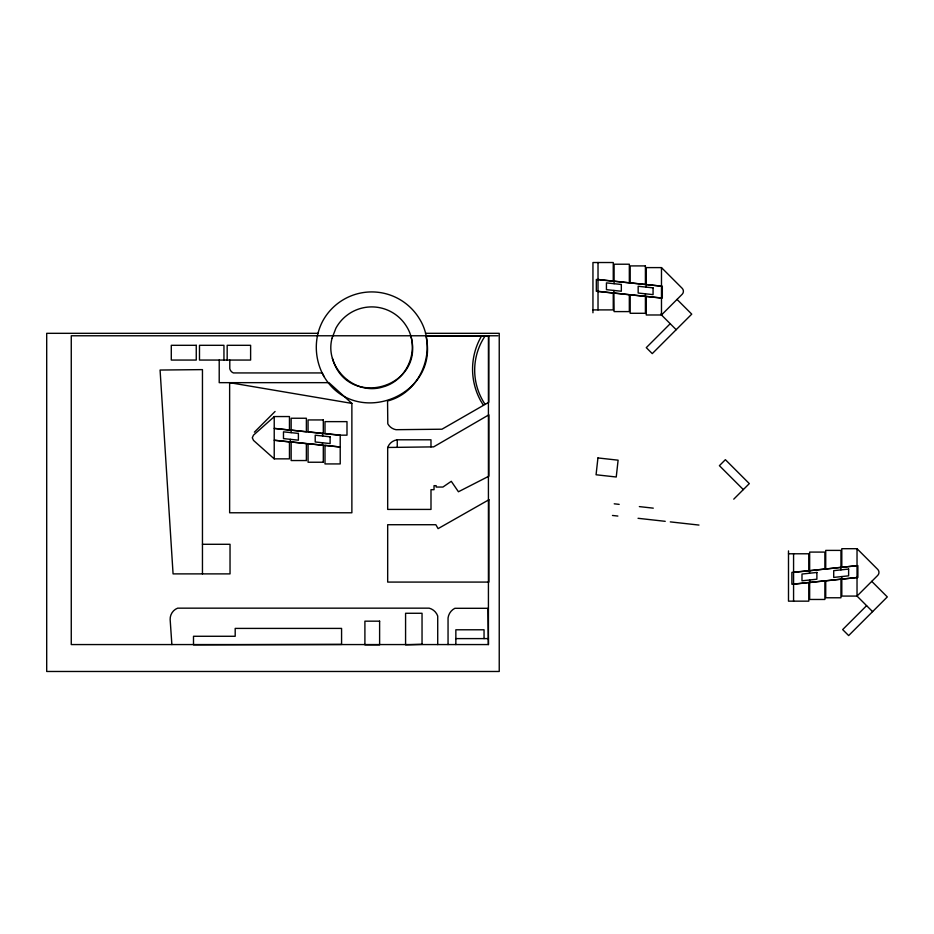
<?xml version="1.0" encoding="UTF-8"?>
<svg xmlns="http://www.w3.org/2000/svg" width="934" height="934" viewBox="0 0 934 934"><rect width="100%" height="100%" fill="white"/><g stroke="black" fill="none" stroke-linecap="round" stroke-linejoin="round"><path stroke-width="1.4" d="M809.439 573.242L809.65 570.674M254.375 432.173L275.075 411.474M661.482 298.063L596.324 291.291L596.324 279.453L662.323 286.213L662.323 298.063L646.246 296.37L646.246 314.98L661.482 314.98L682.17 294.28A4.226 4.226 0 0 0 682.17 288.302L661.482 267.603L646.246 267.603L646.246 287.135M670.215 323.713L646.281 347.646L652.259 353.624L691.744 314.139L677.033 299.429M733.75 499.165L749.313 483.614L725.379 459.68L719.402 465.669L743.324 489.591M866.6 605.652L842.666 629.586L848.656 635.575L887.3 596.919L871.749 581.368M274.222 416.681L253.523 435.104L252.285 437.766L253.523 440.428L274.222 458.851L289.458 458.851L289.458 441.934L274.222 440.241L340.221 447.012L324.997 445.32L324.997 463.929L340.221 463.929L340.221 435.162L324.997 433.469L324.997 421.631L346.993 421.631L346.993 435.162L338.528 435.162L274.222 428.391L289.458 430.084L289.458 416.552L274.222 416.552L274.222 458.851M332.411 358.551L332.492 358.528C347.203 409.898 424.678 388.252 411.065 336.859L410.983 336.882M793.573 572.39L857.879 565.63L857.879 577.469L791.88 584.24L791.88 572.39L808.797 570.697L808.797 553.78L788.494 553.78M840.95 567.323L825.726 569.004L825.726 550.395L840.95 550.395L840.95 569.88M857.027 565.63L841.803 567.323L841.803 548.702L857.027 548.702L877.726 569.401A4.226 4.226 0 0 1 877.726 575.391L857.027 596.079L841.803 596.079L841.803 576.558M793.573 584.24L808.797 582.547L808.797 601.157L788.494 601.157L788.494 550.908M809.65 582.547L824.874 580.855L824.874 599.465L809.65 599.465L809.65 579.991M841.803 579.162L857.027 577.469M387.68 447.468L433.633 446.872L488.891 414.824L488.891 476.188L458.431 491.763L451.285 481.314L442.914 487.046L436.155 487.046L436.155 485.668L434.03 485.668L434.03 489.685L430.994 489.685L430.994 509.415L387.68 509.415L387.68 447.468A11.838 11.838 0 0 1 397.254 439.797L430.983 439.797L430.983 446.907M592.95 309.901L613.253 309.901L613.253 292.984L598.017 291.291M318.004 333.321L46.7 333.321L46.7 671.476L499.235 671.476L499.235 333.321L425.46 333.321M497.869 335.773L71.264 335.773L71.264 644.565L488.424 644.565L488.424 335.773M202.456 544.288L230.033 544.288L230.033 573.885L173.07 573.885L160.076 370.039L202.456 369.619L202.456 573.885M455.85 638.599L488.424 638.599M646.246 284.52L661.482 286.213M614.093 281.134L629.329 282.827L629.329 264.217L614.093 264.217L614.093 283.702M598.017 279.453L613.253 281.134L613.253 262.524L592.95 262.524L592.95 312.773M645.406 296.37L630.17 294.677L630.17 313.287L645.406 313.287L645.406 293.813M614.093 292.984L629.329 294.677L629.329 311.594L614.093 311.594L613.883 290.451M291.151 430.084L306.375 431.777L306.375 418.245L291.151 418.245L291.151 432.652M614.222 503.811L619.172 504.36M639.346 506.602L653.275 508.154M612.471 515.463L617.864 516.058M638.05 518.3L665.23 521.324M670.297 521.884L698.971 525.071M351.873 403.395L229.636 382.66L229.636 512.778L351.873 512.778L351.873 403.395L328.92 382.66L219.21 382.66L219.21 360.057M660.642 314.139L676.193 329.702M872.589 611.642L857.027 596.079L857.027 548.702M324.086 376.682C355.48 429.313 440.323 395.958 425.869 335.936L488.821 335.936L488.786 402.285L441.969 429.208L396.016 429.698A11.815 11.815 0 0 1 387.797 423.826L387.552 400.978C421.864 392.303 438.104 348.195 419.343 318.634A55.783 55.783 0 0 0 322.755 321.004C313.497 338.423 314.419 359.672 324.086 376.682L322.242 372.935L233.407 372.935A6.164 6.164 0 0 1 229.787 368.685L229.787 360.057M483.45 405.356L480.788 400.978A65.742 65.742 0 0 1 481.57 335.936M322.452 433.446L322.662 436.003M171.868 644.565L170.151 619.546A11.768 11.768 0 0 1 177.635 608.162L429.208 608.162A12.504 12.504 0 0 1 437.719 616.031L437.719 644.565M488.424 644.565L487.98 608.303L454.858 608.303A12.691 12.691 0 0 0 448.051 617.946L448.051 644.553M793.573 553.78L793.573 601.157M661.482 267.603L661.482 314.98M598.017 262.524L598.017 309.901M484.046 638.599L484.046 629.785L455.85 629.785L455.85 644.565M397.254 439.797L397.254 447.351M322.452 442.751L322.452 445.296M290.299 439.33L290.299 441.864M227.172 360.057L227.172 345.311L250.616 345.311L250.616 360.057L199.491 360.057L199.491 345.311L223.95 345.311L223.95 360.057M485.143 404.387A61.212 61.212 0 0 1 485.143 335.936M332.084 338.12C324.11 367.214 354.593 396.226 383.255 386.839C408.181 379.998 420.428 348.254 406.559 326.445A40.792 40.792 0 0 0 335.913 328.184L332.084 338.12M597.935 457.94L596.067 474.764L616.242 477.005L618.11 460.182L597.935 457.94M488.891 499.772L438.093 528.632L435.863 524.721L387.68 524.721L387.68 582.08L488.891 582.08L488.891 499.772M824.874 569.004L809.65 570.697L809.65 552.087L824.874 552.087L824.874 569.004M840.95 579.162L825.726 580.855L825.726 597.772L840.95 597.772L840.95 579.162M816.888 572.449L801.991 574.036L801.991 580.808L816.888 579.208L816.888 572.449M848.621 569.063L833.712 570.651L833.712 577.422L848.621 575.834L848.621 569.063M422.04 644.308L405.578 644.834L405.578 613.276L422.04 613.276L422.04 644.308M341.575 644.402L193.501 644.834L193.501 636.276L235.193 636.276L235.193 628.407L341.575 628.407L341.575 644.402M645.406 265.91L630.17 265.91L630.17 282.827L645.406 284.52L645.406 265.91M196.257 345.311L171.284 345.311L171.284 360.057L196.257 360.057L196.257 345.311M323.304 419.938L308.068 419.938L308.068 431.777L323.304 433.469L323.304 419.938M306.375 460.544L291.151 460.544L291.151 441.934L306.375 443.627L306.375 460.544M323.304 462.237L308.068 462.237L308.068 443.627L323.304 445.32L323.304 462.237M379.613 621.168L364.902 621.168L364.902 644.834L379.613 644.834L379.613 621.168M621.332 284.473L606.435 282.885L606.435 289.657L621.332 291.245L621.332 284.473M653.064 287.859L638.167 286.271L638.167 293.031L653.064 294.63L653.064 287.859M298.39 433.423L283.481 431.835L283.481 438.595L298.39 440.183L298.39 433.423M330.111 436.808L315.213 435.209L315.213 441.98L330.111 443.568L330.111 436.808"/></g></svg>
